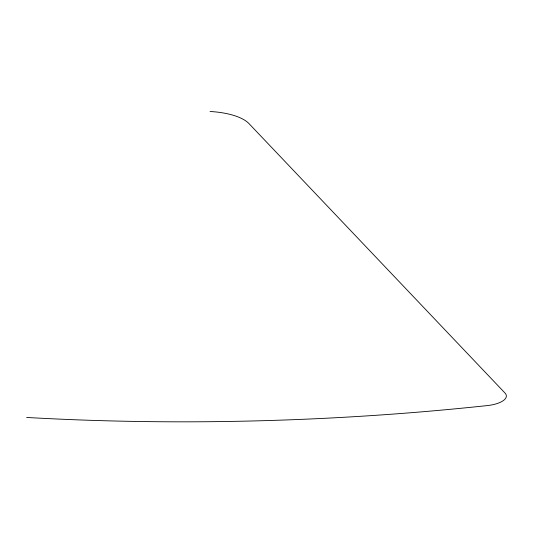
<?xml version="1.0" encoding="UTF-8"?>
<svg xmlns="http://www.w3.org/2000/svg" width="533" height="533" viewBox="0 0 533 533"><rect width="100%" height="100%" fill="white"/><g stroke="black" fill="none" stroke-linecap="round" stroke-linejoin="round"><path stroke-width="0.8" d="M210.035 111.484A54.959 21.293 -2.4 0 1 249.058 123.669L505.011 393.048A23.259 9.014 -2.4 0 1 487.349 405.573A1116.229 432.556 -2.4 0 1 26.65 417.459"/></g></svg>
